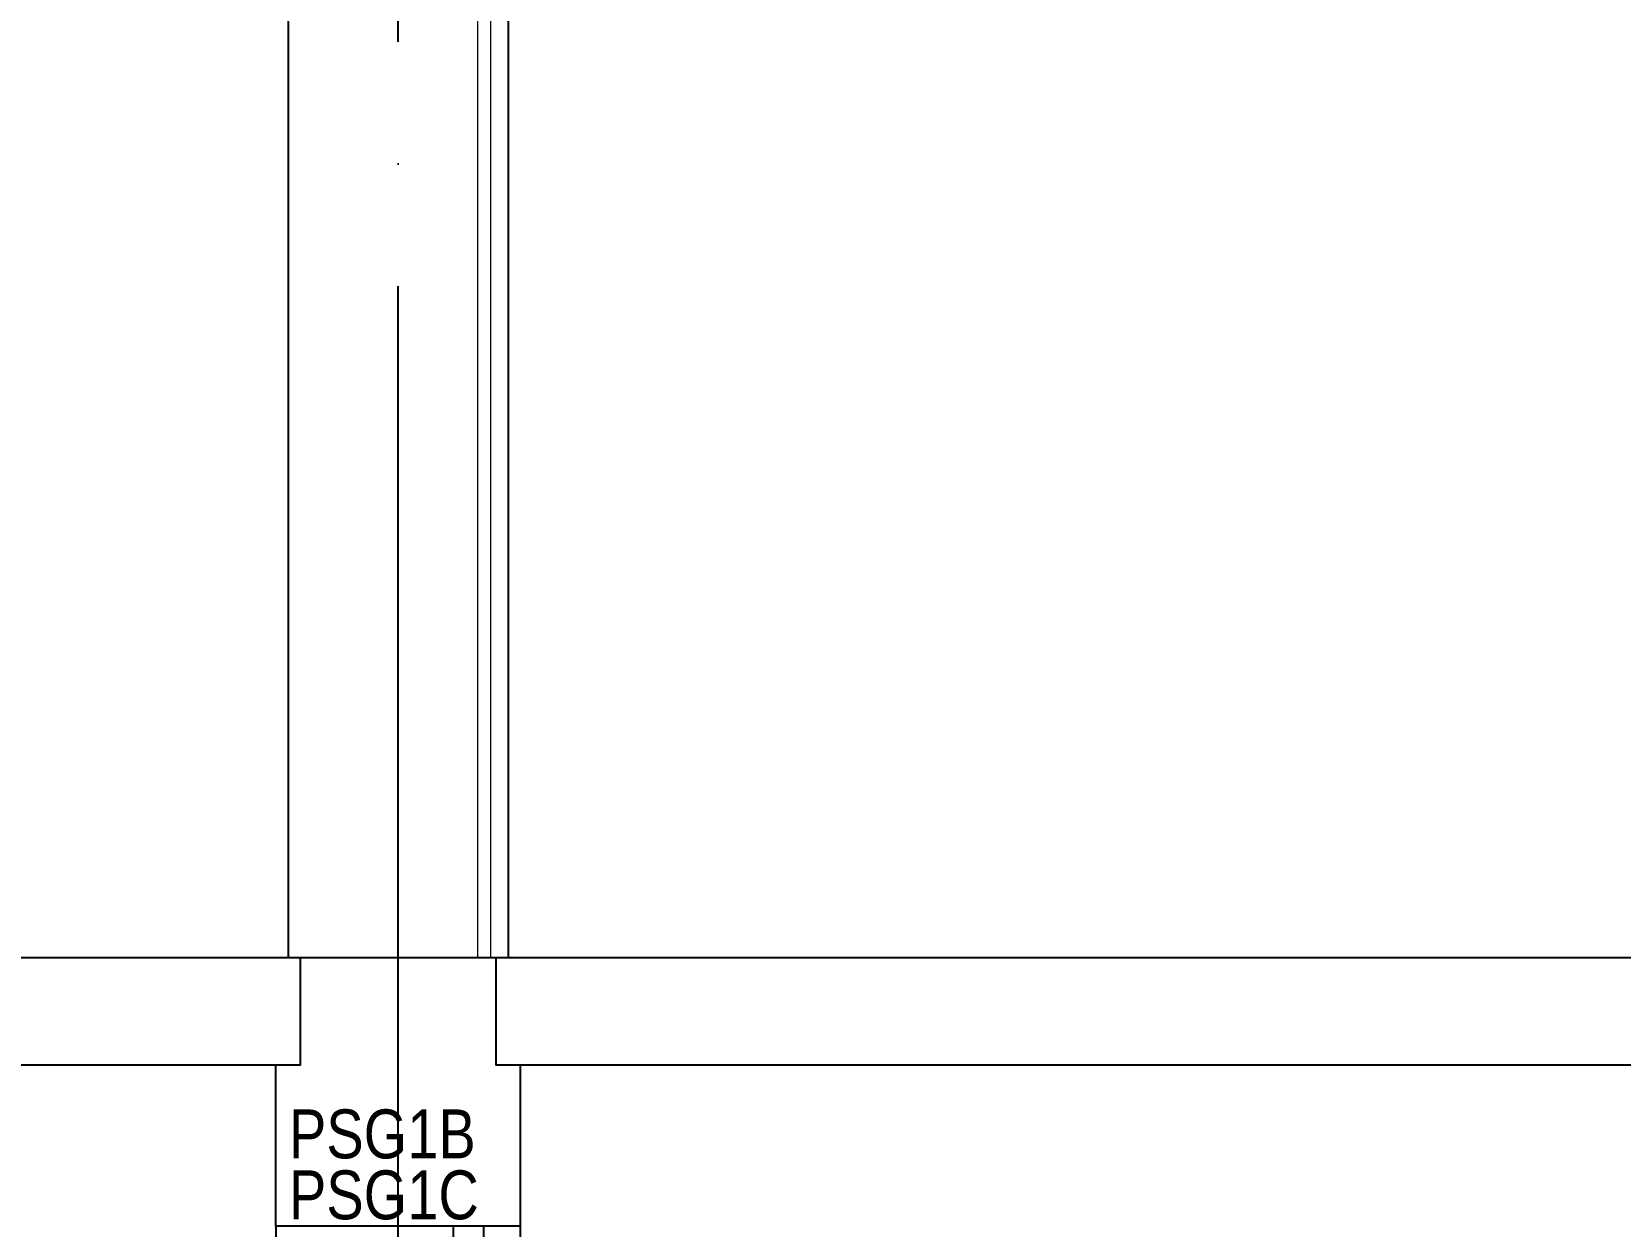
# Model space of a CAD drawing. Header units: millimetres. Extents: x 4754612 to 5801174, y 2368242 to 2777223.
# Drawn here: x 4992217 to 4998716, y 2430143 to 2435030 of the extents above; entities that cross this region are included whole.
import ezdxf
from ezdxf.enums import TextEntityAlignment as Align

# ---------------------------------------------------------------- set-up
doc = ezdxf.new("R2010")
doc.units = ezdxf.units.MM
doc.header["$LTSCALE"] = 1000
doc.linetypes.add('CEN', pattern=[6.2, 6, -0.1, 0, -0.1])
doc.layers.get('DEFPOINTS').update_dxf_attribs({"color": 151})
for name, color, linetype in [('(주)하나기공-LEADER', 7, 'Continuous'), ('A-ELE-8', 8, 'Continuous'), ('A-중심선', 10, 'CEN'), ('CON', 2, 'Continuous'), ('그라스울판넬', 7, 'Continuous')]:
    doc.layers.add(name, color=color, linetype=linetype)
doc.styles.add('A.NARROW', font='ARIALN.TTF')

# ---------------------------------------------------------------- blocks, each defined once
blk = doc.blocks.new('zw$CF19')
at = {"layer": 'CON'}
blk.add_lwpolyline([(-500, -1100), (-500, -440), (-400, -440), (-400, 0), (400, 0), (400, -440), (500, -440), (500, -1100)], close=True, dxfattribs=at)
at = {"layer": 'DEFPOINTS', "style": 'A.NARROW'}
for s, p in [('PSG1B', (-446.5, -722.3, 0)), ('PSG1C', (-446.5, -971.6, 0))]:
    blk.add_text(s, height=200, dxfattribs=at).set_placement(p, align=Align.MIDDLE_LEFT)

msp = doc.modelspace()

# ---------------------------------------------------------------- linework, layer by layer
at = {"layer": '(주)하나기공-LEADER', "color": 8, "lineweight": 9}
for p, q in [((4994040.782, 2436368.44), (4994040.782, 2431243.44)), ((4994094.354, 2436368.44), (4994094.354, 2431243.44))]:
    msp.add_line(p, q, dxfattribs=at)
at = {"layer": 'A-ELE-8'}
for p, q in [((4993265.782, 2440143.44), (4993265.782, 2431243.44)), ((4994165.782, 2440143.44), (4994165.782, 2431243.44)), ((4993215.782, 2430143.44), (4993215.782, 2421243.44)), ((4994215.782, 2430143.44), (4994215.782, 2421243.44))]:
    msp.add_line(p, q, dxfattribs=at)
at = {"layer": 'A-중심선', "ltscale": 5}
for p, q in [((4993715.782, 2403989.231), (4993715.782, 2488921.61)), ((4863973.343, 2431243.44), (5174125.782, 2431243.44))]:
    msp.add_line(p, q, dxfattribs=at)
at = {"layer": 'CON'}
for p, q in [((4905315.782, 2431243.44), (5059815.784, 2431243.428)), ((4983215.782, 2430803.44), (4993215.782, 2430803.44)), ((4994215.782, 2430803.44), (5004215.782, 2430803.44))]:
    msp.add_line(p, q, dxfattribs=at)
at = {"layer": '그라스울판넬'}
for p, q in [((4993940.782, 2430143.44), (4993940.782, 2426243.44)), ((4994065.782, 2430143.44), (4994065.782, 2426243.44))]:
    msp.add_line(p, q, dxfattribs=at)

# ---------------------------------------------------------------- block references
at = {"layer": 'CON'}
msp.add_blockref('zw$CF19', (4993715.782, 2431243.44), dxfattribs=at)

doc.saveas('drawing.dxf')
